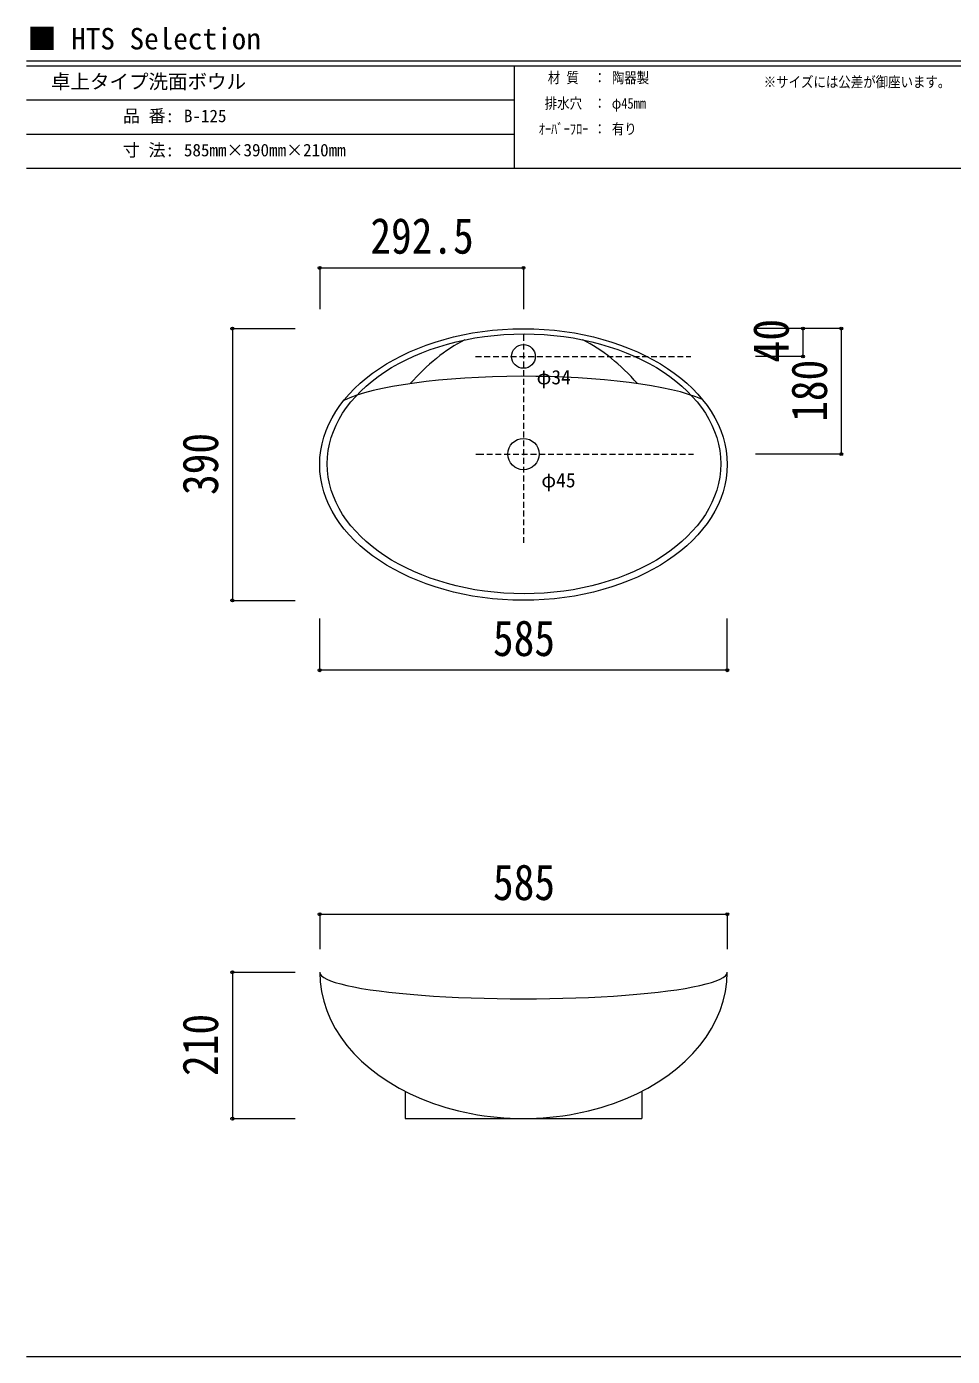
# Model space of a CAD drawing. Units: millimetres, scale not verified. Extents: x -1403 to 1403, y -962 to 946.
# Drawn here: x -1403 to -74, y -962 to 946 of the extents above; entities that cross this region are included whole.
import ezdxf
from ezdxf.enums import TextEntityAlignment as Align

# ---------------------------------------------------------------- set-up
doc = ezdxf.new("R2010")
doc.units = ezdxf.units.MM
doc.header["$LTSCALE"] = 7
doc.header["$PDMODE"] = 32
doc.header["$PDSIZE"] = 4.2
doc.linetypes.add('DASHED1', pattern=[1.8, 1.2, -0.6])
doc.layers.add('F-0', color=7, linetype='Continuous', lineweight=15)
doc.styles.add('ＭＳ ゴシック', font='')
doc.styles.get('ＭＳ ゴシック').set_extended_font_data('MS Gothic')

msp = doc.modelspace()

# ---------------------------------------------------------------- linework, layer by layer
at = {"layer": 'F-0'}
for p, q in [((1402.848, 896.05), (-1402.92, 896.05)), ((1402.848, 889.05), (-1402.92, 889.05)), ((-702.92, 889.05), (-702.92, 742.05)), ((-702.92, 840.05), (-1402.92, 840.05)), ((-702.92, 791.05), (-1402.92, 791.05)), ((1402.848, 742.05), (-1402.92, 742.05)), ((-758.014, 332.607), (-755.143, 332.607)), ((-859.721, -581.468), (-859.721, -620.803)), ((-519.721, -581.468), (-519.721, -620.803)), ((-859.721, -620.803), (-519.721, -620.803)), ((-1402.92, -961.889), (1402.848, -961.889))]:
    msp.add_line(p, q, dxfattribs=at)
at = {"layer": 'F-0', "color": 4, "lineweight": 9}
for p, q in [((-982.221, 599.641), (-689.721, 599.641)), ((-982.221, 599.641), (-982.221, 540.537)), ((-689.721, 599.641), (-689.721, 540.537)), ((-1107.597, 512.607), (-1107.597, 122.607)), ((-1107.597, 512.607), (-1017.249, 512.607)), ((-288.581, 512.607), (-356.779, 512.607)), ((-233.637, 512.607), (-356.779, 512.607)), ((-288.581, 512.607), (-288.581, 472.607)), ((-233.637, 512.607), (-233.637, 332.607)), ((-288.581, 472.607), (-356.779, 472.607)), ((-233.637, 332.607), (-356.779, 332.607)), ((-1107.597, 122.607), (-1017.249, 122.607)), ((-982.221, 22.453), (-982.221, 96.59)), ((-397.221, 22.453), (-397.221, 96.59)), ((-397.221, 22.453), (-982.221, 22.453)), ((-982.221, -327.631), (-397.221, -327.631)), ((-982.221, -327.631), (-982.221, -377.643)), ((-397.221, -327.631), (-397.221, -377.643)), ((-1107.597, -410.803), (-1107.597, -620.803)), ((-1107.597, -410.803), (-1017.249, -410.803)), ((-1107.597, -620.803), (-1017.249, -620.803))]:
    msp.add_line(p, q, dxfattribs=at)
at = {"layer": 'F-0', "color": 4, "linetype": 'DASHED1', "lineweight": 9}
for p, q in [((-689.721, 503.398), (-689.721, 202.682)), ((-758.542, 472.607), (-449.341, 472.607)), ((-755.143, 332.607), (-445.534, 332.607))]:
    msp.add_line(p, q, dxfattribs=at)
at = {"layer": 'F-0'}
for centre, radius in [((-689.721, 472.607), 17), ((-689.721, 332.607), 22.5)]:
    msp.add_circle(centre, radius, dxfattribs=at)
for centre, major_axis, ratio in [((-689.721, 317.607), (292.5, 0), 0.666), ((-688.955, 318.563), (282.5, 0), 0.66)]:
    msp.add_ellipse(centre, major_axis=major_axis, ratio=ratio, dxfattribs=at)
for centre, major_axis, ratio, start_param, end_param in [((-689.148, 69.428), (0, 448), 0.625, 0.30785945, 0.62171726), ((-689.148, 69.428), (0, 448), 0.625, 5.66202541, 5.97632781), ((-688.704, 388.14), (280, 0), 0.2, 0.41954535, 2.7517427), ((-689.721, -410.803), (292.5, 0), 0.717, 3.14159265, 6.28318531), ((-689.721, -410.803), (292.5, 0), 0.13, 3.14159265, 6.28318531)]:
    msp.add_ellipse(centre, major_axis=major_axis, ratio=ratio, start_param=start_param, end_param=end_param, dxfattribs=at)
at = {"layer": 'F-0', "color": 6}
for p in [(-982.221, 599.641), (-689.721, 599.641), (-1107.597, 512.607), (-288.581, 512.607), (-233.637, 512.607), (-288.581, 472.607), (-233.637, 332.607), (-1107.597, 122.607), (-982.221, 22.453), (-397.221, 22.453), (-982.221, -327.631), (-397.221, -327.631), (-1107.597, -410.803), (-1107.597, -620.803)]:
    msp.add_point(p, dxfattribs=at)

# ---------------------------------------------------------------- texts
at = {"layer": 'F-0', "style": 'ＭＳ ゴシック'}
for s, height, p in [('■ HTS Selection', 30.79, (-1401.913, 903.816)), ('卓上タイプ洗面ボウル', 20.53, (-1367.92, 850.55)), ('品 番:', 17.96, (-1264.67, 803.3)), ('B-125', 17.96, (-1177.084, 803.3)), ('寸 法:', 17.96, (-1264.67, 754.3)), ('585mm×390mm×210mm', 17.96, (-1177.084, 754.3)), ('φ34', 20.53, (-670.878, 426.405)), ('φ45', 20.53, (-664.058, 278.644))]:
    msp.add_text(s, height=height, dxfattribs=at).set_placement(p, align=Align.BOTTOM_LEFT)
at = {"layer": 'F-0', "style": 'ＭＳ ゴシック', "width": 0.85}
for s, p in [('材 質', (-654.795, 860.175)), ('：', (-589.17, 860.175)), ('陶器製', (-562.92, 860.175)), ('※サイズには公差が御座います。', (-344.902, 854.05)), ('排水穴', (-659.17, 823.425)), ('：', (-589.17, 823.425)), ('φ45mm', (-562.92, 823.425)), ('ｵｰﾊﾞｰﾌﾛｰ', (-667.92, 786.675)), ('：', (-589.17, 786.675)), ('有り', (-562.92, 786.675))]:
    msp.add_text(s, height=15.4, dxfattribs=at).set_placement(p, align=Align.BOTTOM_LEFT)
at = {"layer": 'F-0', "color": 3, "style": 'ＭＳ ゴシック', "width": 0.85}
for s, p in [('292.5', (-909.471, 604.641)), ('585', (-733.471, 27.453)), ('585', (-733.471, -322.631))]:
    msp.add_text(s, height=51.32, dxfattribs=at).set_placement(p, align=Align.BOTTOM_LEFT)
at = {"layer": 'F-0', "color": 3, "style": 'ＭＳ ゴシック'}
for s, width, p in [('40', 0.9, (-293.581, 463.732)), ('180', 0.85, (-238.637, 378.857)), ('390', 0.85, (-1112.597, 273.857)), ('210', 0.85, (-1112.597, -559.553))]:
    msp.add_text(s, height=51.32, rotation=90, dxfattribs=dict(at, width=width)).set_placement(p, align=Align.BOTTOM_LEFT)

doc.saveas('drawing.dxf')
